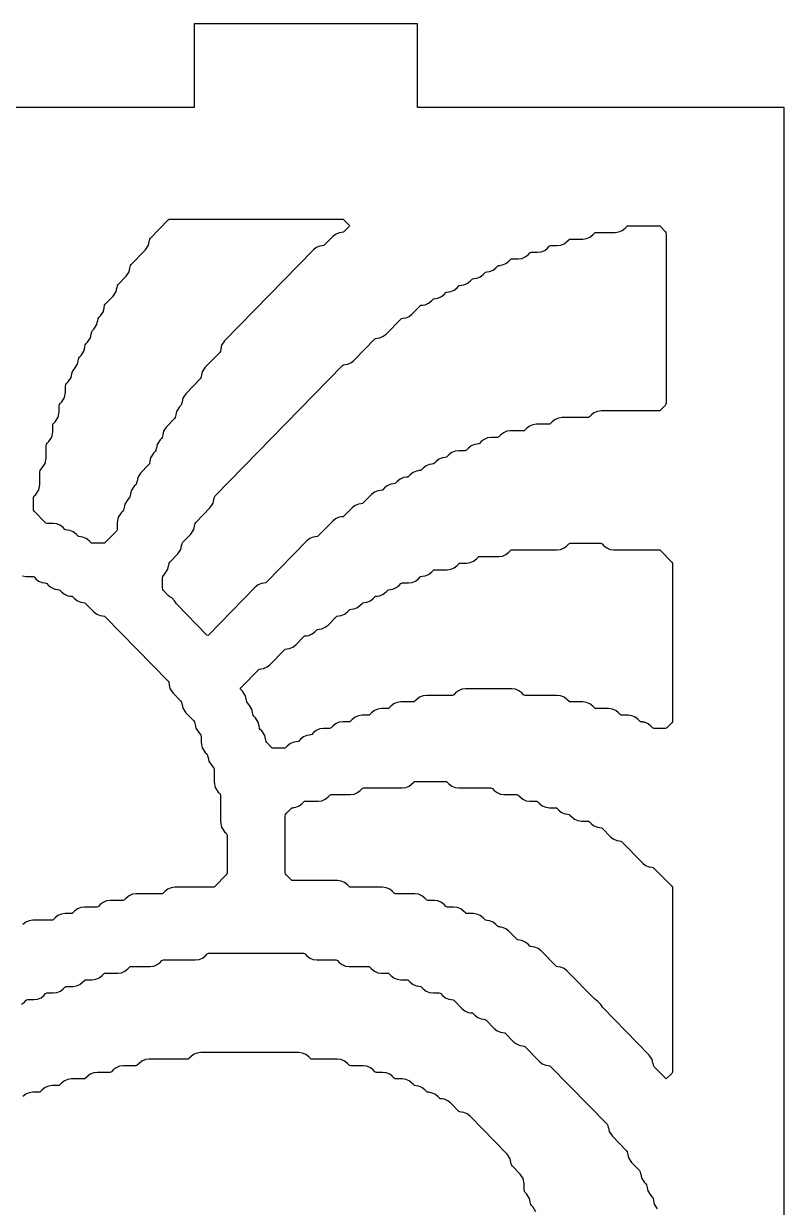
# Model space of a CAD drawing. Header units: millimetres. Extents: x 10 to 410, y 18 to 283.
# Drawn here: x 46.03 to 73.27, y 240.62 to 283 of the extents above; entities that cross this region are included whole.
import ezdxf

# ---------------------------------------------------------------- set-up
doc = ezdxf.new("R2010")
doc.units = ezdxf.units.MM
doc.layers.add('CUT', color=1, linetype='Continuous')

msp = doc.modelspace()

# ---------------------------------------------------------------- linework, layer by layer
at = {"layer": 'CUT'}
for points in [[(52.134, 157), (60.134, 157), (60.134, 160), (73.2679, 160), (73.2679, 280), (60.134, 280), (60.134, 283), (52.134, 283), (52.134, 280), (31.134, 280), (31.134, 283), (23.134, 283), (23.134, 280), (10, 280), (10, 160), (23.134, 160), (23.134, 157), (31.134, 157), (31.134, 160), (52.134, 160)], [(46.3745, 265.6299), (46.3745, 266.0065), (46.3833, 266.0514), (46.4084, 266.0897), (46.4635, 266.1461), (46.5688, 266.3068), (46.6058, 266.4954), (46.6058, 266.9536), (46.6146, 266.9985), (46.6397, 267.0368), (46.6947, 267.0932), (46.8001, 267.2539), (46.837, 267.4425), (46.837, 267.9008), (46.8458, 267.9457), (46.8709, 267.984), (46.926, 268.0404), (47.0313, 268.2011), (47.0683, 268.3897), (47.0683, 268.6111), (47.0771, 268.656), (47.1022, 268.6943), (47.1572, 268.7507), (47.2626, 268.9114), (47.2995, 269.1001), (47.2995, 269.3215), (47.3083, 269.3664), (47.3334, 269.4047), (47.3885, 269.4611), (47.4938, 269.6218), (47.5308, 269.8104), (47.5308, 270.0318), (47.5396, 270.0768), (47.5646, 270.115), (47.6197, 270.1714), (47.7251, 270.3322), (47.7498, 270.4584), (47.7527, 270.4578), (47.7708, 270.5503), (47.7959, 270.5886), (47.851, 270.645), (47.9563, 270.8057), (47.981, 270.932), (47.9839, 270.9314), (48.0021, 271.0239), (48.0271, 271.0622), (48.0822, 271.1186), (48.1876, 271.2793), (48.2123, 271.4055), (48.2152, 271.405), (48.2333, 271.4975), (48.2584, 271.5358), (48.3135, 271.5921), (48.4188, 271.7529), (48.4435, 271.8791), (48.4464, 271.8785), (48.4645, 271.971), (48.4896, 272.0093), (48.5447, 272.0657), (48.6501, 272.2265), (48.6748, 272.3527), (48.6777, 272.3521), (48.6958, 272.4446), (48.7209, 272.4829), (48.776, 272.5393), (48.8813, 272.7), (48.906, 272.8262), (48.9089, 272.8257), (48.927, 272.9182), (48.9521, 272.9565), (49.2385, 273.2497), (49.3438, 273.4104), (49.3685, 273.5366), (49.3714, 273.536), (49.3895, 273.6286), (49.4146, 273.6668), (49.7009, 273.96), (49.8063, 274.1208), (49.831, 274.247), (49.8339, 274.2464), (49.852, 274.3389), (49.8771, 274.3772), (50.3947, 274.9072), (50.5, 275.0679), (50.5248, 275.1941), (50.5276, 275.1935), (50.5458, 275.2861), (50.5709, 275.3243), (51.2075, 275.9762), (51.2325, 275.9958), (51.264, 276), (57.4411, 276), (57.4726, 275.9958), (57.4976, 275.9762), (57.6785, 275.7909), (57.6983, 275.7632), (57.6785, 275.7355), (57.4976, 275.5502), (57.4726, 275.5306), (57.4081, 275.522), (57.4084, 275.5204), (57.3224, 275.5089), (57.2003, 275.4575), (57.096, 275.3758), (56.8039, 275.0767), (56.7789, 275.0571), (56.7144, 275.0484), (56.7146, 275.0468), (56.6287, 275.0353), (56.5066, 274.9839), (56.4023, 274.9022), (53.223, 271.6468), (53.1176, 271.486), (53.0929, 271.3598), (53.09, 271.3604), (53.0719, 271.2679), (53.0468, 271.2296), (52.5292, 270.6996), (52.4239, 270.5389), (52.3992, 270.4127), (52.3963, 270.4132), (52.3781, 270.3207), (52.3531, 270.2824), (51.8355, 269.7525), (51.7301, 269.5917), (51.7054, 269.4655), (51.7025, 269.4661), (51.6844, 269.3736), (51.6593, 269.3353), (51.6042, 269.2789), (51.4989, 269.1181), (51.4742, 268.9919), (51.4713, 268.9925), (51.4532, 268.9), (51.4281, 268.8617), (51.1418, 268.5685), (51.0364, 268.4078), (51.0117, 268.2816), (51.0088, 268.2821), (50.9907, 268.1896), (50.9656, 268.1513), (50.9105, 268.095), (50.8052, 267.9342), (50.7804, 267.808), (50.7775, 267.8086), (50.7594, 267.7161), (50.7343, 267.6778), (50.6793, 267.6214), (50.5739, 267.4606), (50.5492, 267.3344), (50.5463, 267.335), (50.5282, 267.2425), (50.5031, 267.2042), (50.2168, 266.911), (50.1114, 266.7503), (50.0867, 266.6241), (50.0838, 266.6246), (50.0657, 266.5321), (50.0406, 266.4938), (49.9855, 266.4375), (49.8802, 266.2767), (49.8554, 266.1505), (49.8526, 266.1511), (49.8344, 266.0586), (49.8093, 266.0203), (49.7543, 265.9639), (49.6489, 265.8031), (49.6242, 265.6769), (49.6213, 265.6775), (49.6032, 265.585), (49.5781, 265.5467), (49.523, 265.4903), (49.4177, 265.3296), (49.3807, 265.141), (49.3807, 264.9195), (49.3719, 264.8746), (49.3469, 264.8363), (48.9415, 264.4213), (48.9165, 264.4017), (48.885, 264.3975), (48.489, 264.3975), (48.4575, 264.4017), (48.4325, 264.4213), (48.3716, 264.4836), (48.2673, 264.5653), (48.1452, 264.6167), (48.0593, 264.6282), (48.0595, 264.6298), (47.995, 264.6385), (47.97, 264.658), (47.9091, 264.7204), (47.8048, 264.8021), (47.6827, 264.8535), (47.5968, 264.865), (47.597, 264.8666), (47.5325, 264.8752), (47.5075, 264.8948), (47.4466, 264.9572), (47.3423, 265.0388), (47.2202, 265.0903), (47.0889, 265.1078), (46.8703, 265.1078), (46.8388, 265.112), (46.8138, 265.1316), (46.4084, 265.5467), (46.3833, 265.585)], [(51.5509, 264.015), (51.6563, 264.1757), (51.681, 264.3019), (51.6839, 264.3014), (51.702, 264.3939), (51.7271, 264.4322), (52.0134, 264.7253), (52.1188, 264.8861), (52.1435, 265.0123), (52.1464, 265.0117), (52.1645, 265.1042), (52.1896, 265.1425), (52.7072, 265.6725), (52.8125, 265.8332), (52.8372, 265.9594), (52.8401, 265.9589), (52.8582, 266.0514), (52.8833, 266.0897), (57.4511, 270.7669), (57.4761, 270.7865), (57.5406, 270.7951), (57.5404, 270.7968), (57.6263, 270.8082), (57.7484, 270.8597), (57.8527, 270.9414), (58.6074, 271.714), (58.6324, 271.7336), (58.6968, 271.7423), (58.6966, 271.7439), (58.7826, 271.7554), (58.9047, 271.8068), (59.009, 271.8885), (59.5323, 272.4244), (59.5574, 272.444), (59.6218, 272.4526), (59.6216, 272.4543), (59.7076, 272.4658), (59.8297, 272.5172), (59.934, 272.5989), (60.2261, 272.898), (60.2511, 272.9176), (60.3156, 272.9262), (60.3153, 272.9278), (60.4013, 272.9393), (60.5234, 272.9907), (60.6277, 273.0724), (60.6886, 273.1348), (60.7136, 273.1544), (60.7781, 273.163), (60.7778, 273.1646), (60.8638, 273.1761), (60.9859, 273.2275), (61.0902, 273.3092), (61.1511, 273.3715), (61.1761, 273.3911), (61.2406, 273.3998), (61.2403, 273.4014), (61.3263, 273.4129), (61.4484, 273.4643), (61.5527, 273.546), (61.6136, 273.6083), (61.6386, 273.6279), (61.7031, 273.6365), (61.7028, 273.6382), (61.7888, 273.6497), (61.9109, 273.7011), (62.0152, 273.7828), (62.0761, 273.8451), (62.1011, 273.8647), (62.1655, 273.8733), (62.1653, 273.875), (62.2513, 273.8865), (62.3734, 273.9379), (62.4777, 274.0196), (62.5386, 274.0819), (62.5636, 274.1015), (62.628, 274.1101), (62.6278, 274.1118), (62.7138, 274.1233), (62.8359, 274.1747), (62.9402, 274.2564), (63.001, 274.3187), (63.0261, 274.3383), (63.0905, 274.3469), (63.0903, 274.3486), (63.1763, 274.36), (63.2984, 274.4115), (63.4027, 274.4932), (63.4635, 274.5555), (63.4886, 274.5751), (63.5201, 274.5793), (63.7387, 274.5793), (63.87, 274.5968), (63.9921, 274.6483), (64.0964, 274.7299), (64.1573, 274.7923), (64.1823, 274.8119), (64.2138, 274.8161), (64.4324, 274.8161), (64.5637, 274.8336), (64.6858, 274.885), (64.7901, 274.9667), (64.851, 275.0291), (64.876, 275.0486), (64.9075, 275.0529), (65.1262, 275.0529), (65.2575, 275.0704), (65.3796, 275.1218), (65.4839, 275.2035), (65.5448, 275.2658), (65.5698, 275.2854), (65.6013, 275.2896), (66.0512, 275.2896), (66.1825, 275.3072), (66.3046, 275.3586), (66.4089, 275.4403), (66.4697, 275.5026), (66.4948, 275.5222), (66.5263, 275.5264), (67.2074, 275.5264), (67.3387, 275.544), (67.4608, 275.5954), (67.5651, 275.6771), (67.626, 275.7394), (67.651, 275.759), (67.6825, 275.7632), (68.7722, 275.7632), (68.8037, 275.759), (68.8287, 275.7394), (69.0028, 275.5611), (69.0279, 275.5228), (69.0367, 275.4779), (69.0367, 269.4185), (69.0279, 269.3736), (69.0028, 269.3353), (68.8287, 269.157), (68.8037, 269.1374), (68.7722, 269.1332), (66.7036, 269.1332), (66.5723, 269.1156), (66.4502, 269.0642), (66.3459, 268.9825), (66.285, 268.9202), (66.26, 268.9006), (66.2285, 268.8964), (65.3161, 268.8964), (65.1848, 268.8789), (65.0627, 268.8274), (64.9584, 268.7458), (64.8975, 268.6834), (64.8725, 268.6638), (64.841, 268.6596), (64.3911, 268.6596), (64.2598, 268.6421), (64.1377, 268.5906), (64.0334, 268.509), (63.9725, 268.4466), (63.9475, 268.427), (63.916, 268.4228), (63.4661, 268.4228), (63.3348, 268.4053), (63.2127, 268.3539), (63.1084, 268.2722), (63.0475, 268.2098), (63.0225, 268.1903), (62.991, 268.186), (62.7724, 268.186), (62.6411, 268.1685), (62.519, 268.1171), (62.4147, 268.0354), (62.3538, 267.9731), (62.3288, 267.9535), (62.2643, 267.9449), (62.2645, 267.9432), (62.1786, 267.9317), (62.0565, 267.8803), (61.9522, 267.7986), (61.8913, 267.7363), (61.8663, 267.7167), (61.8348, 267.7125), (61.6161, 267.7125), (61.4848, 267.6949), (61.3627, 267.6435), (61.2584, 267.5618), (61.1976, 267.4995), (61.1725, 267.4799), (61.1081, 267.4713), (61.1083, 267.4696), (61.0223, 267.4581), (60.9002, 267.4067), (60.7959, 267.325), (60.7351, 267.2627), (60.7101, 267.2431), (60.6456, 267.2345), (60.6458, 267.2328), (60.5598, 267.2213), (60.4377, 267.1699), (60.3334, 267.0882), (60.2726, 267.0259), (60.2476, 267.0063), (60.1831, 266.9977), (60.1833, 266.9961), (60.0974, 266.9846), (59.9753, 266.9331), (59.871, 266.8515), (59.8101, 266.7891), (59.7851, 266.7695), (59.7206, 266.7609), (59.7208, 266.7593), (59.6349, 266.7478), (59.5128, 266.6964), (59.4085, 266.6147), (59.3476, 266.5523), (59.3226, 266.5328), (59.2581, 266.5241), (59.2583, 266.5225), (59.1724, 266.511), (59.0503, 266.4596), (58.946, 266.3779), (58.8851, 266.3156), (58.8601, 266.296), (58.7956, 266.2873), (58.7958, 266.2857), (58.7099, 266.2742), (58.5878, 266.2228), (58.4835, 266.1411), (58.1914, 265.842), (58.1663, 265.8224), (58.1019, 265.8138), (58.1021, 265.8121), (58.0161, 265.8006), (57.894, 265.7492), (57.7897, 265.6675), (57.4976, 265.3684), (57.4726, 265.3488), (57.4081, 265.3402), (57.4084, 265.3385), (57.3224, 265.3271), (57.2003, 265.2756), (57.096, 265.194), (56.5726, 264.658), (56.5476, 264.6385), (56.4831, 264.6298), (56.4834, 264.6282), (56.3974, 264.6167), (56.2753, 264.5653), (56.171, 264.4836), (54.7227, 263.0005), (54.6976, 262.981), (54.6332, 262.9723), (54.6334, 262.9707), (54.5474, 262.9592), (54.4253, 262.9078), (54.321, 262.8261), (52.6461, 261.111), (52.6182, 261.0903), (52.5903, 261.111), (51.4958, 262.2317), (51.4304, 262.3315), (51.3323, 262.4416), (51.2616, 262.4846), (51.2075, 262.527), (51.0333, 262.7053), (51.0083, 262.7435), (50.9995, 262.7885), (50.9995, 263.165), (51.0083, 263.2099), (51.0333, 263.2482), (51.0884, 263.3046), (51.1938, 263.4654), (51.2185, 263.5916), (51.2214, 263.591), (51.2395, 263.6835), (51.2646, 263.7218)], [(54.5344, 259.9029), (54.5342, 259.9046), (54.6201, 259.9161), (54.7422, 259.9675), (54.8465, 260.0492), (55.3699, 260.5851), (55.3949, 260.6047), (55.4594, 260.6133), (55.4592, 260.6149), (55.5451, 260.6264), (55.6672, 260.6779), (55.7715, 260.7595), (56.0636, 261.0587), (56.0887, 261.0782), (56.1531, 261.0869), (56.1529, 261.0885), (56.2389, 261.1), (56.361, 261.1514), (56.4653, 261.2331), (56.5261, 261.2954), (56.5512, 261.315), (56.6156, 261.3236), (56.6154, 261.3253), (56.7014, 261.3368), (56.8235, 261.3882), (56.9278, 261.4699), (57.2199, 261.769), (57.2449, 261.7886), (57.3094, 261.7972), (57.3091, 261.7989), (57.3951, 261.8104), (57.5172, 261.8618), (57.6215, 261.9435), (57.6824, 262.0058), (57.7074, 262.0254), (57.7719, 262.034), (57.7716, 262.0357), (57.8576, 262.0471), (57.9797, 262.0986), (58.084, 262.1803), (58.1449, 262.2426), (58.1699, 262.2622), (58.2344, 262.2708), (58.2341, 262.2724), (58.3201, 262.2839), (58.4422, 262.3354), (58.5465, 262.417), (58.6074, 262.4794), (58.6324, 262.499), (58.6968, 262.5076), (58.6966, 262.5092), (58.7826, 262.5207), (58.9047, 262.5721), (59.009, 262.6538), (59.0699, 262.7162), (59.0949, 262.7357), (59.1593, 262.7444), (59.1591, 262.746), (59.2451, 262.7575), (59.3672, 262.8089), (59.4715, 262.8906), (59.5323, 262.9529), (59.5574, 262.9725), (59.5889, 262.9767), (59.8075, 262.9767), (59.9388, 262.9943), (60.0609, 263.0457), (60.1652, 263.1274), (60.2261, 263.1897), (60.2511, 263.2093), (60.3156, 263.2179), (60.3153, 263.2196), (60.4013, 263.2311), (60.5234, 263.2825), (60.6277, 263.3642), (60.6886, 263.4265), (60.7136, 263.4461), (60.7451, 263.4503), (61.195, 263.4503), (61.3263, 263.4679), (61.4484, 263.5193), (61.5527, 263.601), (61.6136, 263.6633), (61.6386, 263.6829), (61.6701, 263.6871), (61.8887, 263.6871), (62.02, 263.7047), (62.1421, 263.7561), (62.2464, 263.8378), (62.3073, 263.9001), (62.3323, 263.9197), (62.3638, 263.9239), (63.045, 263.9239), (63.1763, 263.9414), (63.2984, 263.9929), (63.4027, 264.0745), (63.4635, 264.1369), (63.4886, 264.1565), (63.5201, 264.1607), (65.1262, 264.1607), (65.2575, 264.1782), (65.3796, 264.2296), (65.4839, 264.3113), (65.5448, 264.3737), (65.5698, 264.3933), (65.6013, 264.3975), (66.691, 264.3975), (66.7225, 264.3933), (66.7475, 264.3737), (66.8084, 264.3113), (66.9127, 264.2296), (67.0348, 264.1782), (67.1661, 264.1607), (68.7722, 264.1607), (68.8037, 264.1565), (68.8287, 264.1369), (69.2341, 263.7218), (69.2592, 263.6835), (69.2679, 263.6386), (69.2679, 258.0527), (69.2592, 258.0078), (69.2341, 257.9695), (69.0599, 257.7912), (69.0349, 257.7717), (69.0034, 257.7674), (68.6075, 257.7674), (68.576, 257.7717), (68.551, 257.7912), (68.4901, 257.8536), (68.3858, 257.9353), (68.2637, 257.9867), (68.1777, 257.9982), (68.178, 257.9998), (68.1135, 258.0084), (68.0885, 258.028), (68.0276, 258.0904), (67.9233, 258.172), (67.8012, 258.2235), (67.6699, 258.241), (67.4512, 258.241), (67.4197, 258.2452), (67.3947, 258.2648), (67.3339, 258.3271), (67.2296, 258.4088), (67.1075, 258.4602), (66.9761, 258.4778), (66.5263, 258.4778), (66.4948, 258.482), (66.4697, 258.5016), (66.4089, 258.5639), (66.3046, 258.6456), (66.1825, 258.697), (66.0512, 258.7146), (65.6013, 258.7146), (65.5698, 258.7188), (65.5448, 258.7384), (65.4839, 258.8007), (65.3796, 258.8824), (65.2575, 258.9338), (65.1262, 258.9514), (63.9825, 258.9514), (63.951, 258.9556), (63.926, 258.9752), (63.8652, 259.0375), (63.7609, 259.1192), (63.6388, 259.1706), (63.5074, 259.1882), (61.8474, 259.1882), (61.7161, 259.1706), (61.594, 259.1192), (61.4897, 259.0375), (61.4288, 258.9752), (61.4038, 258.9556), (61.3723, 258.9514), (60.4599, 258.9514), (60.3286, 258.9338), (60.2065, 258.8824), (60.1022, 258.8007), (60.0413, 258.7384), (60.0163, 258.7188), (59.9848, 258.7146), (59.5349, 258.7146), (59.4036, 258.697), (59.2815, 258.6456), (59.1772, 258.5639), (59.1163, 258.5016), (59.0913, 258.482), (59.0598, 258.4778), (58.8412, 258.4778), (58.7099, 258.4602), (58.5878, 258.4088), (58.4835, 258.3271), (58.4226, 258.2648), (58.3976, 258.2452), (58.3661, 258.241), (58.1474, 258.241), (58.0161, 258.2235), (57.894, 258.172), (57.7897, 258.0904), (57.7289, 258.028), (57.7038, 258.0084), (57.6723, 258.0042), (57.4537, 258.0042), (57.3224, 257.9867), (57.2003, 257.9353), (57.096, 257.8536), (57.0351, 257.7912), (57.0101, 257.7717), (56.9786, 257.7674), (56.76, 257.7674), (56.6287, 257.7499), (56.5066, 257.6985), (56.4023, 257.6168), (56.3414, 257.5545), (56.3164, 257.5349), (56.2519, 257.5262), (56.2521, 257.5246), (56.1662, 257.5131), (56.0441, 257.4617), (55.9398, 257.38), (55.8789, 257.3177), (55.8539, 257.2981), (55.7894, 257.2895), (55.7896, 257.2878), (55.7037, 257.2763), (55.5816, 257.2249), (55.4773, 257.1432), (55.4164, 257.0809), (55.3914, 257.0613), (55.3599, 257.0571), (54.9639, 257.0571), (54.9324, 257.0613), (54.9074, 257.0809), (54.7333, 257.2592), (54.7082, 257.2975), (54.6901, 257.39), (54.6872, 257.3894), (54.6625, 257.5156), (54.5571, 257.6764), (54.502, 257.7327), (54.477, 257.771), (54.4588, 257.8635), (54.4559, 257.863), (54.4312, 257.9892), (54.3259, 258.1499), (54.2708, 258.2063), (54.2457, 258.2446), (54.2276, 258.3371), (54.2247, 258.3365), (54.2, 258.4628), (54.0946, 258.6235), (54.0396, 258.6799), (54.0145, 258.7182), (53.9963, 258.8107), (53.9935, 258.8101), (53.9687, 258.9363), (53.8634, 259.0971), (53.8015, 259.1604), (53.7818, 259.1882), (53.8015, 259.2159), (54.4449, 259.8747), (54.4699, 259.8943)], [(55.8985, 254.995), (56.0028, 255.0767), (56.0636, 255.139), (56.0887, 255.1586), (56.1202, 255.1628), (56.57, 255.1628), (56.7014, 255.1803), (56.8235, 255.2318), (56.9278, 255.3134), (56.9886, 255.3758), (57.0136, 255.3954), (57.0451, 255.3996), (57.7263, 255.3996), (57.8576, 255.4171), (57.9797, 255.4686), (58.084, 255.5502), (58.1449, 255.6126), (58.1699, 255.6322), (58.2014, 255.6364), (59.5763, 255.6364), (59.7076, 255.6539), (59.8297, 255.7053), (59.934, 255.787), (59.9948, 255.8493), (60.0199, 255.8689), (60.0514, 255.8732), (61.141, 255.8732), (61.1725, 255.8689), (61.1976, 255.8493), (61.2584, 255.787), (61.3627, 255.7053), (61.4848, 255.6539), (61.6161, 255.6364), (62.7598, 255.6364), (62.7913, 255.6322), (62.8163, 255.6126), (62.8772, 255.5502), (62.9815, 255.4686), (63.1036, 255.4171), (63.2349, 255.3996), (63.6848, 255.3996), (63.7163, 255.3954), (63.7413, 255.3758), (63.8021, 255.3134), (63.9064, 255.2318), (64.0285, 255.1803), (64.1599, 255.1628), (64.3785, 255.1628), (64.41, 255.1586), (64.435, 255.139), (64.4959, 255.0767), (64.6002, 254.995), (64.7223, 254.9436), (64.8536, 254.926), (65.0722, 254.926), (65.1037, 254.9218), (65.1288, 254.9022), (65.1896, 254.8399), (65.2939, 254.7582), (65.416, 254.7068), (65.502, 254.6953), (65.5018, 254.6936), (65.5662, 254.685), (65.5912, 254.6654), (65.6521, 254.6031), (65.7564, 254.5214), (65.8785, 254.47), (66.0098, 254.4524), (66.2285, 254.4524), (66.26, 254.4482), (66.285, 254.4286), (66.3459, 254.3663), (66.4502, 254.2846), (66.5723, 254.2332), (66.6582, 254.2217), (66.658, 254.2201), (66.7225, 254.2114), (66.7475, 254.1918), (67.0396, 253.8927), (67.1439, 253.811), (67.266, 253.7596), (67.352, 253.7481), (67.3517, 253.7465), (67.4162, 253.7379), (67.4412, 253.7183), (68.1958, 252.9456), (68.3001, 252.8639), (68.4222, 252.8125), (68.5082, 252.801), (68.508, 252.7993), (68.5724, 252.7907), (68.5975, 252.7711), (69.2341, 252.1193), (69.2592, 252.081), (69.2679, 252.0361), (69.2679, 245.503), (69.2592, 245.4581), (69.2341, 245.4198), (69.0646, 245.2463), (69.0367, 245.2257), (69.0088, 245.2463), (68.6081, 245.6566), (68.583, 245.6949), (68.5649, 245.7874), (68.562, 245.7869), (68.5373, 245.9131), (68.4319, 246.0738), (66.7581, 247.7877), (66.6927, 247.8875), (66.5946, 247.9976), (66.5238, 248.0406), (66.4697, 248.083), (65.4839, 249.0925), (65.3796, 249.1742), (65.2575, 249.2256), (65.1715, 249.2371), (65.1718, 249.2387), (65.1073, 249.2473), (65.0823, 249.2669), (64.5589, 249.8028), (64.4546, 249.8845), (64.3325, 249.9359), (64.2465, 249.9474), (64.2468, 249.9491), (64.1823, 249.9577), (64.1573, 249.9773), (64.0964, 250.0396), (63.9921, 250.1213), (63.87, 250.1727), (63.784, 250.1842), (63.7843, 250.1859), (63.7198, 250.1945), (63.6948, 250.2141), (63.4027, 250.5132), (63.2984, 250.5949), (63.1763, 250.6463), (63.0903, 250.6578), (63.0905, 250.6594), (63.0261, 250.6681), (63.001, 250.6876), (62.9402, 250.75), (62.8359, 250.8317), (62.7138, 250.8831), (62.6278, 250.8946), (62.628, 250.8962), (62.5636, 250.9048), (62.5386, 250.9244), (62.4777, 250.9868), (62.3734, 251.0684), (62.2513, 251.1199), (62.12, 251.1374), (61.9013, 251.1374), (61.8698, 251.1416), (61.8448, 251.1612), (61.7839, 251.2236), (61.6796, 251.3052), (61.5575, 251.3567), (61.4262, 251.3742), (61.2076, 251.3742), (61.1761, 251.3784), (61.1511, 251.398), (61.0902, 251.4603), (60.9859, 251.542), (60.8638, 251.5934), (60.7325, 251.611), (60.5138, 251.611), (60.4823, 251.6152), (60.4573, 251.6348), (60.3965, 251.6971), (60.2922, 251.7788), (60.1701, 251.8302), (60.0387, 251.8478), (59.3576, 251.8478), (59.3261, 251.852), (59.3011, 251.8716), (59.2402, 251.9339), (59.1359, 252.0156), (59.0138, 252.067), (58.8825, 252.0846), (57.7389, 252.0846), (57.7074, 252.0888), (57.6824, 252.1084), (57.6215, 252.1707), (57.5172, 252.2524), (57.3951, 252.3038), (57.2638, 252.3214), (55.6577, 252.3214), (55.6262, 252.3256), (55.6012, 252.3452), (55.427, 252.5234), (55.4019, 252.5617), (55.3932, 252.6066), (55.3932, 254.6407), (55.4019, 254.6856), (55.427, 254.7239), (55.6012, 254.9022), (55.6262, 254.9218), (55.6906, 254.9304), (55.6904, 254.9321), (55.7764, 254.9436)]]:
    msp.add_lwpolyline(points, close=True, dxfattribs=at)
for points in [[(45.9913, 263.2311), (46.1226, 263.2135), (46.3413, 263.2135), (46.3728, 263.2093), (46.3978, 263.1897), (46.4586, 263.1274), (46.563, 263.0457), (46.685, 262.9943), (46.771, 262.9828), (46.7708, 262.9812), (46.8353, 262.9725), (46.8603, 262.9529), (46.9211, 262.8906), (47.0254, 262.8089), (47.1475, 262.7575), (47.2335, 262.746), (47.2333, 262.7444), (47.2977, 262.7357), (47.3228, 262.7162), (47.3836, 262.6538), (47.4879, 262.5721), (47.61, 262.5207), (47.696, 262.5092), (47.6958, 262.5076), (47.7602, 262.499), (47.7853, 262.4794), (47.8461, 262.417), (47.9504, 262.3354), (48.0725, 262.2839), (48.1585, 262.2724), (48.1583, 262.2708), (48.2227, 262.2622), (48.2477, 262.2426), (48.5399, 261.9435), (48.6442, 261.8618), (48.7663, 261.8104), (48.8522, 261.7989), (48.852, 261.7972), (48.9165, 261.7886), (48.9415, 261.769), (51.1968, 259.4596), (51.2219, 259.4214), (51.24, 259.3289), (51.2429, 259.3294), (51.2676, 259.2032), (51.373, 259.0425), (51.6593, 258.7493), (51.6844, 258.711), (51.7025, 258.6185), (51.7054, 258.6191), (51.7301, 258.4928), (51.8355, 258.3321), (52.1218, 258.0389), (52.1469, 258.0006), (52.165, 257.9081), (52.1679, 257.9087), (52.1926, 257.7825), (52.298, 257.6217), (52.3531, 257.5654), (52.3781, 257.5271), (52.3869, 257.4822), (52.3869, 257.2607), (52.4239, 257.0721), (52.5292, 256.9114), (52.5843, 256.855), (52.6094, 256.8167), (52.6275, 256.7242), (52.6304, 256.7248), (52.6551, 256.5986), (52.7605, 256.4378), (52.8156, 256.3814), (52.8406, 256.3431), (52.8494, 256.2982), (52.8494, 255.84), (52.8864, 255.6514), (52.9917, 255.4907), (53.0468, 255.4343), (53.0719, 255.396), (53.0807, 255.3511), (53.0807, 254.4193), (53.1176, 254.2307), (53.223, 254.0699), (53.278, 254.0136), (53.3031, 253.9753), (53.3119, 253.9304), (53.3119, 252.6066), (53.3031, 252.5617), (53.278, 252.5234), (52.8727, 252.1084), (52.8477, 252.0888), (52.8162, 252.0846), (51.4413, 252.0846), (51.31, 252.067), (51.1879, 252.0156), (51.0836, 251.9339), (51.0227, 251.8716), (50.9977, 251.852), (50.9662, 251.8478), (50.0538, 251.8478), (49.9225, 251.8302), (49.8004, 251.7788), (49.6961, 251.6971), (49.6352, 251.6348), (49.6102, 251.6152), (49.5787, 251.611), (49.1288, 251.611), (48.9975, 251.5934), (48.8754, 251.542), (48.7711, 251.4603), (48.7102, 251.398), (48.6852, 251.3784), (48.6537, 251.3742), (48.2038, 251.3742), (48.0725, 251.3567), (47.9504, 251.3052), (47.8461, 251.2236), (47.7853, 251.1612), (47.7602, 251.1416), (47.7287, 251.1374), (47.5101, 251.1374), (47.3788, 251.1199), (47.2567, 251.0684), (47.1524, 250.9868), (47.0915, 250.9244), (47.0665, 250.9048), (47.035, 250.9006), (46.3539, 250.9006), (46.2226, 250.8831), (46.1005, 250.8317), (45.9962, 250.75)], [(45.9549, 247.8914), (46.0592, 247.9731), (46.12, 248.0354), (46.1451, 248.055), (46.1766, 248.0592), (46.3952, 248.0592), (46.5265, 248.0767), (46.6486, 248.1282), (46.7529, 248.2099), (46.8138, 248.2722), (46.8388, 248.2918), (46.8703, 248.296), (47.0889, 248.296), (47.2202, 248.3135), (47.3423, 248.365), (47.4466, 248.4466), (47.5075, 248.509), (47.5325, 248.5286), (47.564, 248.5328), (47.7827, 248.5328), (47.914, 248.5503), (48.0361, 248.6017), (48.1404, 248.6834), (48.2013, 248.7458), (48.2263, 248.7653), (48.2578, 248.7696), (48.4764, 248.7696), (48.6077, 248.7871), (48.7298, 248.8385), (48.8341, 248.9202), (48.895, 248.9825), (48.92, 249.0021), (48.9515, 249.0063), (49.4014, 249.0063), (49.5327, 249.0239), (49.6548, 249.0753), (49.7591, 249.157), (49.82, 249.2193), (49.845, 249.2389), (49.8765, 249.2431), (50.5576, 249.2431), (50.6889, 249.2607), (50.811, 249.3121), (50.9153, 249.3938), (50.9762, 249.4561), (51.0012, 249.4757), (51.0327, 249.4799), (52.1764, 249.4799), (52.3077, 249.4975), (52.4298, 249.5489), (52.5341, 249.6306), (52.5949, 249.6929), (52.62, 249.7125), (52.6515, 249.7167), (56.0536, 249.7167), (56.0851, 249.7125), (56.1101, 249.6929), (56.171, 249.6306), (56.2753, 249.5489), (56.3974, 249.4975), (56.5287, 249.4799), (57.2099, 249.4799), (57.2414, 249.4757), (57.2664, 249.4561), (57.3272, 249.3938), (57.4315, 249.3121), (57.5536, 249.2607), (57.685, 249.2431), (58.3661, 249.2431), (58.3976, 249.2389), (58.4226, 249.2193), (58.4835, 249.157), (58.5878, 249.0753), (58.7099, 249.0239), (58.8412, 249.0063), (59.0598, 249.0063), (59.0913, 249.0021), (59.1163, 248.9825), (59.1772, 248.9202), (59.2815, 248.8385), (59.4036, 248.7871), (59.5349, 248.7696), (59.7536, 248.7696), (59.7851, 248.7653), (59.8101, 248.7458), (59.871, 248.6834), (59.9753, 248.6017), (60.0974, 248.5503), (60.1833, 248.5388), (60.1831, 248.5372), (60.2476, 248.5286), (60.2726, 248.509), (60.3334, 248.4466), (60.4377, 248.365), (60.5598, 248.3135), (60.6912, 248.296), (60.9098, 248.296), (60.9413, 248.2918), (60.9663, 248.2722), (61.0272, 248.2099), (61.1315, 248.1282), (61.2536, 248.0767), (61.3395, 248.0653), (61.3393, 248.0636), (61.4038, 248.055), (61.4288, 248.0354), (61.7209, 247.7363), (61.8252, 247.6546), (61.9473, 247.6032), (62.0333, 247.5917), (62.0331, 247.59), (62.0975, 247.5814), (62.1225, 247.5618), (62.1834, 247.4995), (62.2877, 247.4178), (62.4098, 247.3664), (62.4958, 247.3549), (62.4956, 247.3532), (62.56, 247.3446), (62.585, 247.325), (62.8772, 247.0259), (62.9815, 246.9442), (63.1036, 246.8928), (63.1895, 246.8813), (63.1893, 246.8797), (63.2538, 246.8711), (63.2788, 246.8515), (63.5709, 246.5523), (63.6752, 246.4707), (63.7973, 246.4192), (63.8833, 246.4078), (63.883, 246.4061), (63.9475, 246.3975), (63.9725, 246.3779), (64.4959, 245.842), (64.6002, 245.7603), (64.7223, 245.7089), (64.8082, 245.6974), (64.808, 245.6957), (64.8725, 245.6871), (64.8975, 245.6675), (66.9216, 243.595), (66.9467, 243.5567), (66.9648, 243.4642), (66.9677, 243.4647), (66.9924, 243.3385), (67.0978, 243.1778), (67.6153, 242.6478), (67.6404, 242.6095), (67.6585, 242.517), (67.6614, 242.5176), (67.6862, 242.3914), (67.7915, 242.2306), (68.0778, 241.9374), (68.1029, 241.8992), (68.121, 241.8067), (68.1239, 241.8072), (68.1487, 241.681), (68.254, 241.5203), (68.3091, 241.4639), (68.3342, 241.4256), (68.3523, 241.3331), (68.3552, 241.3336), (68.3799, 241.2074), (68.4852, 241.0467), (68.5403, 240.9903), (68.5654, 240.952), (68.5835, 240.8595), (68.5864, 240.8601), (68.6111, 240.7339), (68.7165, 240.5731)], [(64.3748, 240.467), (64.2695, 240.6277), (64.2144, 240.6841), (64.1893, 240.7224), (64.1712, 240.8149), (64.1683, 240.8143), (64.1436, 240.9406), (64.0382, 241.1013), (63.9832, 241.1577), (63.9581, 241.196), (63.9493, 241.2409), (63.9493, 241.4623), (63.9123, 241.6509), (63.807, 241.8117), (63.5207, 242.1048), (63.4956, 242.1431), (63.4775, 242.2356), (63.4746, 242.2351), (63.4498, 242.3613), (63.3445, 242.522), (62.0152, 243.8832), (61.9109, 243.9649), (61.7888, 244.0163), (61.7028, 244.0278), (61.7031, 244.0294), (61.6386, 244.038), (61.6136, 244.0576), (61.3214, 244.3567), (61.2171, 244.4384), (61.095, 244.4898), (61.0091, 244.5013), (61.0093, 244.503), (60.9448, 244.5116), (60.9198, 244.5312), (60.859, 244.5935), (60.7547, 244.6752), (60.6326, 244.7266), (60.5466, 244.7381), (60.5468, 244.7398), (60.4823, 244.7484), (60.4573, 244.768), (60.3965, 244.8303), (60.2922, 244.912), (60.1701, 244.9634), (60.0841, 244.9749), (60.0843, 244.9766), (60.0199, 244.9852), (59.9948, 245.0048), (59.934, 245.0671), (59.8297, 245.1488), (59.7076, 245.2002), (59.5763, 245.2178), (59.3576, 245.2178), (59.3261, 245.222), (59.3011, 245.2416), (59.2402, 245.3039), (59.1359, 245.3856), (59.0138, 245.437), (58.8825, 245.4545), (58.6639, 245.4545), (58.6324, 245.4588), (58.6074, 245.4783), (58.5465, 245.5407), (58.4422, 245.6224), (58.3201, 245.6738), (58.1888, 245.6913), (57.7389, 245.6913), (57.7074, 245.6955), (57.6824, 245.7151), (57.6215, 245.7775), (57.5172, 245.8591), (57.3951, 245.9106), (57.2638, 245.9281), (56.3514, 245.9281), (56.3199, 245.9323), (56.2949, 245.9519), (56.234, 246.0142), (56.1297, 246.0959), (56.0076, 246.1474), (55.8763, 246.1649), (52.3663, 246.1649), (52.235, 246.1474), (52.1129, 246.0959), (52.0086, 246.0142), (51.9477, 245.9519), (51.9227, 245.9323), (51.8912, 245.9281), (50.5163, 245.9281), (50.385, 245.9106), (50.2629, 245.8591), (50.1586, 245.7775), (50.0977, 245.7151), (50.0727, 245.6955), (50.0412, 245.6913), (49.5913, 245.6913), (49.46, 245.6738), (49.3379, 245.6224), (49.2336, 245.5407), (49.1727, 245.4783), (49.1477, 245.4588), (49.1162, 245.4545), (48.6663, 245.4545), (48.535, 245.437), (48.4129, 245.3856), (48.3086, 245.3039), (48.2477, 245.2416), (48.2227, 245.222), (48.1912, 245.2178), (47.7413, 245.2178), (47.61, 245.2002), (47.4879, 245.1488), (47.3836, 245.0671), (47.3228, 245.0048), (47.2977, 244.9852), (47.2663, 244.981), (47.0476, 244.981), (46.9163, 244.9634), (46.7942, 244.912), (46.6899, 244.8303), (46.629, 244.768), (46.604, 244.7484), (46.5725, 244.7442), (46.3539, 244.7442), (46.2226, 244.7266), (46.1005, 244.6752), (45.9962, 244.5935)]]:
    msp.add_lwpolyline(points, dxfattribs=at)

doc.saveas('drawing.dxf')
